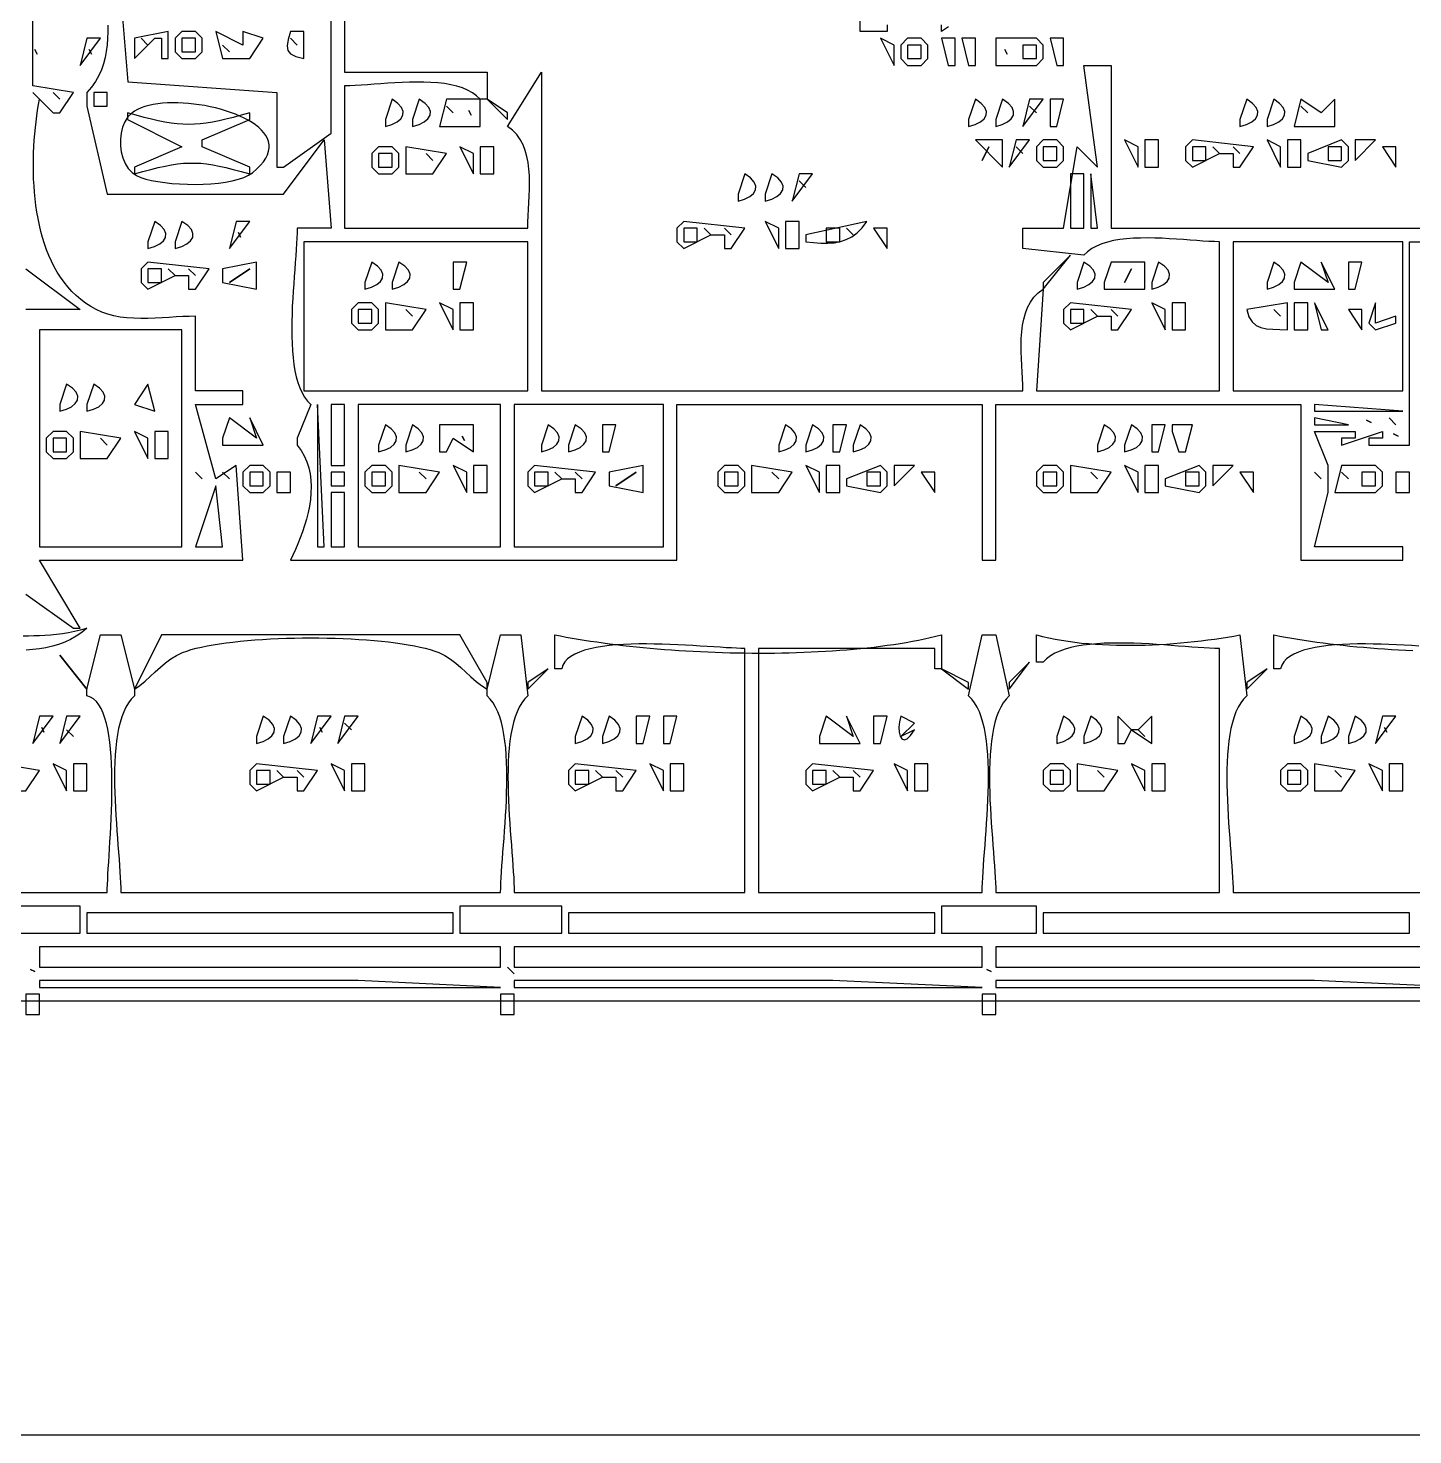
# Model space of a CAD drawing. Extents: x 0 to 1224, y 0 to 792.
# Drawn here: x 649.3 to 853.5, y 0 to 207.5 of the extents above; entities that cross this region are included whole.
import ezdxf

# ---------------------------------------------------------------- set-up
doc = ezdxf.new("R2010")
doc.units = 0
for name, color, linetype in [('C142', 142, 'CONTINUOUS'), ('C172', 172, 'CONTINUOUS'), ('C251', 251, 'CONTINUOUS'), ('C7', 7, 'CONTINUOUS')]:
    doc.layers.add(name, color=color, linetype=linetype)

msp = doc.modelspace()

# ---------------------------------------------------------------- linework, layer by layer
at = {"layer": 'C142'}
for points in [[(651, 106), (650, 102), (653, 106), (651, 106)], [(655, 106), (654, 102), (657, 106), (655, 106)], [(684, 106), (683, 103), (683, 102), (683.9711, 102.2821), (684.7403, 102.6607), (685.2878, 103.1186), (685.5936, 103.6387), (685.6376, 104.204), (685.4, 104.7973), (684.8608, 105.4017), (684, 106)], [(688, 106), (687, 103), (687, 102), (687.9711, 102.2821), (688.7403, 102.6607), (689.2878, 103.1186), (689.5936, 103.6387), (689.6376, 104.204), (689.4, 104.7973), (688.8608, 105.4017), (688, 106)], [(692, 106), (691, 102), (694, 106), (692, 106)], [(696, 106), (695, 102), (698, 106), (696, 106)], [(731, 106), (730, 103), (730, 102), (730.9711, 102.2821), (731.7403, 102.6607), (732.2878, 103.1186), (732.5935, 103.6387), (732.6376, 104.204), (732.4, 104.7973), (731.8607, 105.4017), (731, 106)], [(735, 106), (734, 103), (734, 102), (734.9711, 102.2821), (735.7403, 102.6607), (736.2878, 103.1186), (736.5935, 103.6387), (736.6376, 104.204), (736.4, 104.7973), (735.8607, 105.4017), (735, 106)], [(739, 106), (739, 102), (740, 102), (741, 106), (739, 106)], [(743, 106), (743, 102), (744, 102), (745, 106), (743, 106)], [(767, 106), (766, 103), (766, 102), (772, 102), (770, 106), (771, 103), (767, 106)], [(774, 106), (774, 102), (775, 102), (776, 106), (774, 106)], [(778, 106), (777.8004, 105.1668), (777.7247, 104.3683), (777.765, 103.6552), (777.9133, 103.0779), (778.1617, 102.6871), (778.5025, 102.5333), (778.9278, 102.6671), (779.4295, 103.1392), (780, 104), (778, 103), (780, 105), (778, 106)], [(802, 106), (801, 103), (801, 102), (801.9711, 102.2821), (802.7403, 102.6607), (803.2878, 103.1186), (803.5935, 103.6387), (803.6376, 104.204), (803.4, 104.7973), (802.8607, 105.4017), (802, 106)], [(806, 106), (805, 103), (805, 102), (805.9711, 102.2821), (806.7404, 102.6607), (807.2878, 103.1186), (807.5936, 103.6387), (807.6376, 104.204), (807.4, 104.7973), (806.8607, 105.4017), (806, 106)], [(810, 106), (810, 102), (811, 102), (812, 104), (815, 102), (815, 106), (813, 104), (812, 104), (810, 106)], [(837, 106), (836, 103), (836, 102), (836.9711, 102.2821), (837.7403, 102.6607), (838.2878, 103.1186), (838.5936, 103.6387), (838.6376, 104.204), (838.4, 104.7973), (837.8608, 105.4017), (837, 106)], [(841, 106), (840, 103), (840, 102), (840.9711, 102.2821), (841.7403, 102.6607), (842.2878, 103.1186), (842.5936, 103.6387), (842.6376, 104.204), (842.4, 104.7973), (841.8608, 105.4017), (841, 106)], [(845, 106), (844, 103), (844, 102), (844.9711, 102.2821), (845.7404, 102.6607), (846.2878, 103.1186), (846.5936, 103.6387), (846.6376, 104.204), (846.4, 104.7973), (845.8607, 105.4017), (845, 106)], [(849, 106), (848, 102), (851, 106), (849, 106)]]:
    msp.add_lwpolyline(points, dxfattribs=at)
at = {"layer": 'C172'}
for points in [[(668, 179), (667, 176), (667, 175), (667.971, 175.2821), (668.7403, 175.6607), (669.2878, 176.1186), (669.5935, 176.6387), (669.6376, 177.204), (669.4, 177.7973), (668.8608, 178.4017), (668, 179)], [(672, 179), (671, 176), (671, 175), (671.971, 175.2821), (672.7403, 175.6607), (673.2878, 176.1186), (673.5935, 176.6387), (673.6376, 177.204), (673.4, 177.7973), (672.8608, 178.4017), (672, 179)], [(680, 179), (679, 175), (682, 179), (680, 179)], [(746, 179), (745, 178), (745, 176), (746, 175), (750, 177), (752, 177), (752, 175), (753, 175), (755, 178), (746, 179)], [(758, 179), (760, 175), (760, 176), (760, 178), (758, 179)], [(761, 179), (761, 175), (762, 175), (763, 175), (763, 179), (761, 179)], [(764, 177), (764, 176), (765.1406, 175.8638), (766.2178, 175.7804), (767.2355, 175.7663), (768.1972, 175.838), (769.1067, 176.0122), (769.9676, 176.3054), (770.7837, 176.7342), (771.5587, 177.3152), (772.2962, 178.0649), (773, 179), (764, 177)]]:
    msp.add_lwpolyline(points, dxfattribs=at)
at = {"layer": 'C251'}
for points in [[(669, 118), (665, 110), (665.8086, 110.5562), (666.5842, 111.1802), (667.339, 111.8476), (668.0849, 112.5341), (668.834, 113.2154), (669.5985, 113.8669), (670.3903, 114.4645), (671.2215, 114.9838), (672.1042, 115.4004)], [(672.1041, 115.4004), (672.7105, 115.6191), (673.38, 115.8262), (674.109, 116.0217), (674.894, 116.2055), (675.7314, 116.3776), (676.6179, 116.538), (677.5499, 116.6867), (678.5238, 116.8236), (679.5362, 116.9488), (680.5836, 117.0622), (681.6625, 117.1638), (682.7694, 117.2536), (683.9007, 117.3317), (685.0531, 117.3978), (686.2229, 117.4522), (687.4066, 117.4947), (688.6009, 117.5253), (689.8021, 117.544), (691.0067, 117.5508), (692.2114, 117.5457), (693.4124, 117.5286), (694.6065, 117.4996), (695.79, 117.4586), (696.9594, 117.4056), (698.1113, 117.3407), (699.2422, 117.2637), (700.3485, 117.1747), (701.4268, 117.0737), (702.4734, 116.9605), (703.4851, 116.8354), (704.4582, 116.6981), (705.3892, 116.5487), (706.2746, 116.3872), (707.111, 116.2135), (707.8948, 116.0277), (708.6225, 115.8298), (709.2907, 115.6196), (709.8958, 115.3973), (710.7847, 114.9681), (711.6117, 114.4365), (712.3925, 113.828), (713.1431, 113.1684), (713.8794, 112.4831), (714.6173, 111.798), (715.3728, 111.1387), (716.1617, 110.5308), (717, 110), (717, 111), (713, 118), (669, 118)], [(649.666687, 68.666664), (650.333313, 68.333336), (649.666687, 68.666664)], [(720, 69), (721, 68), (720, 69)], [(790.666687, 68.666664), (791.333313, 68.333336), (790.666687, 68.666664)], [(649, 65), (649, 62), (651, 62), (651, 65), (649, 65)], [(719, 65), (719, 62), (721, 62), (721, 65), (719, 65)], [(790, 65), (790, 62), (792, 62), (792, 65), (790, 65)]]:
    msp.add_lwpolyline(points, dxfattribs=at)
at = {"layer": 'C7'}
for points in [[(0, 792), (0, 0), (1224, 0), (1224, 792), (0, 792)], [(696, 216), (696, 201), (717, 201), (717, 197), (716, 197), (715.4619, 197.5257), (714.8381, 197.9784), (714.1361, 198.363), (713.3636, 198.684), (712.5279, 198.9462), (711.6368, 199.1544), (710.6978, 199.3132), (709.7184, 199.4276), (708.7062, 199.502), (707.6687, 199.5414), (706.6135, 199.5504), (705.5482, 199.5338), (704.4803, 199.4963), (703.4174, 199.4426), (702.367, 199.3776), (701.3367, 199.3058), (700.334, 199.2321), (699.3666, 199.1611), (698.4419, 199.0977), (697.5675, 199.0466), (696.751, 199.0124), (696, 199), (696, 178), (723, 178), (723.0146, 178.8886), (723.0524, 179.8154), (723.1038, 180.7726), (723.1595, 181.7525), (723.2101, 182.7471), (723.2462, 183.7488), (723.2584, 184.7497), (723.2374, 185.742), (723.1736, 186.718), (723.0578, 187.6697), (722.8805, 188.5895), (722.6324, 189.4695), (722.304, 190.302), (721.8859, 191.079), (721.3688, 191.7929), (720.7433, 192.4358), (720, 193), (725, 201), (725, 154), (796, 154), (795.9853, 154.8886), (795.9475, 155.8154), (795.8961, 156.7726), (795.8404, 157.7525), (795.7898, 158.7471), (795.7537, 159.7488), (795.7414, 160.7497), (795.7625, 161.742), (795.8262, 162.718), (795.9421, 163.6697), (796.1193, 164.5895), (796.3675, 165.4695), (796.6959, 166.302), (797.114, 167.079), (797.6311, 167.7929), (798.2566, 168.4358), (799, 169), (798, 154), (825, 154), (825, 176), (824.2489, 176.0124), (823.4324, 176.0466), (822.558, 176.0977), (821.6333, 176.1611), (820.6658, 176.2321), (819.6632, 176.3058), (818.6329, 176.3776), (817.5825, 176.4426), (816.5195, 176.4963), (815.4516, 176.5338), (814.3863, 176.5504), (813.3311, 176.5414), (812.2936, 176.502), (811.2814, 176.4276), (810.302, 176.3132), (809.363, 176.1544), (808.4719, 175.9462), (807.6363, 175.684), (806.8637, 175.363), (806.1618, 174.9784), (805.538, 174.5257), (805, 174), (796, 175), (796, 178), (802, 178), (804, 190), (807, 187), (805, 202), (809, 202), (809, 178), (862, 178)], [(675, 209), (675, 210), (677, 212), (671, 209), (671, 210), (673, 212), (663, 212), (664.05249, 199.564041), (686, 198), (686, 187), (687, 187), (694, 192), (694, 214), (675, 209)], [(776, 208), (776, 207), (772, 207), (772, 214)], [(649, 124), (656, 119), (657, 119), (651, 129), (681, 129), (680, 143), (677, 141), (674, 152), (681, 152), (681, 154), (674, 154), (674, 165), (673.0908, 164.9854), (672.1382, 164.9471), (671.1502, 164.8933), (670.1345, 164.832), (669.0993, 164.7715), (668.0524, 164.7199), (667.0018, 164.6852), (665.9553, 164.6758), (664.921, 164.6996), (663.9068, 164.7649), (662.9205, 164.8797), (661.9702, 165.0523), (661.0637, 165.2908), (660.2091, 165.6033), (659.3619, 165.9992), (658.5595, 166.4439), (657.8009, 166.9352), (657.0851, 167.471), (656.411, 168.0492), (655.7776, 168.6676), (655.184, 169.3242), (654.6291, 170.0168), (654.1119, 170.7432), (653.6315, 171.5014), (653.1867, 172.2892), (652.7767, 173.1046), (652.4004, 173.9453), (652.0567, 174.8093), (651.7448, 175.6944), (651.4635, 176.5985), (651.2119, 177.5196), (650.9889, 178.4553), (650.7937, 179.4038), (650.625, 180.3627), (650.4821, 181.33), (650.3637, 182.3036), (650.269, 183.2813), (650.1969, 184.2611), (650.1465, 185.2407), (650.1166, 186.2181), (650.1064, 187.1912), (650.1147, 188.1578), (650.1407, 189.1158), (650.1832, 190.063), (650.2414, 190.9974), (650.3141, 191.9168), (650.4003, 192.8192), (650.4992, 193.7023), (650.6095, 194.564), (650.7305, 195.4023), (650.8609, 196.215), (651, 197), (653, 195), (654, 195), (656, 198), (650, 199), (650, 212)], [(661.0644, 207.9243), (661.0611, 206.9392), (661.0312, 205.9688), (660.9652, 205.0138), (660.8536, 204.0747), (660.6869, 203.1523), (660.4556, 202.247), (660.1504, 201.3595), (659.7617, 200.4905), (659.28, 199.6404), (658.6959, 198.8101), (658, 198), (658, 196), (661, 183), (687, 183), (693, 191), (694, 178), (689, 178), (688.9898, 177.3035), (688.9613, 176.5401), (688.9172, 175.7156), (688.8603, 174.8357), (688.7935, 173.9061), (688.7196, 172.9325), (688.6414, 171.9207), (688.5617, 170.8765), (688.4834, 169.8054), (688.4092, 168.7134), (688.342, 167.6061), (688.2846, 166.4892), (688.2398, 165.3685), (688.2105, 164.2498), (688.1994, 163.1387), (688.2094, 162.0409), (688.2433, 160.9623), (688.3039, 159.9086), (688.3941, 158.8855), (688.5166, 157.8986), (688.6743, 156.9539), (688.87, 156.0569), (689.1065, 155.2135), (689.3866, 154.4293), (689.7132, 153.7101), (690.0891, 153.0617), (690.5171, 152.4897), (691, 152), (689, 147), (689, 146), (689.5794, 145.219), (690.0536, 144.3993), (690.4287, 143.5455), (690.7109, 142.6621), (690.9063, 141.7538), (691.0212, 140.8252), (691.0618, 139.8809), (691.0341, 138.9255), (690.9445, 137.9636), (690.799, 136.9998), (690.604, 136.0387), (690.3655, 135.0849), (690.0898, 134.143), (689.783, 133.2177), (689.4514, 132.3135), (689.1011, 131.435), (688.7383, 130.5868), (688.3692, 129.7736), (688, 129), (745, 129), (745, 152), (790, 152), (790, 129), (792, 129), (792, 152), (837, 152), (837, 129), (852, 129), (852, 131), (839, 131), (841, 139), (841, 143), (839, 148), (845, 148), (845, 147), (843, 147), (843, 146), (849, 148), (849, 147), (847, 147), (847, 146), (853, 146), (853, 176), (883, 176)], [(785.0378, 207.6811), (784, 207), (784, 208)], [(658, 206), (657, 202), (660, 206), (658, 206)], [(665, 206), (665, 203), (668, 206), (669, 206), (669, 203), (670, 203), (670, 207), (665, 206)], [(666, 206), (667, 205), (666, 206)], [(672, 207), (671, 206), (671, 204), (672, 203), (674, 203), (675, 204), (675, 206), (674, 207), (672, 207)], [(672, 206), (672, 204), (674, 204), (674, 206), (672, 206)], [(677, 207), (678, 203), (682, 203), (684, 206), (681, 207), (681, 205), (677, 207)], [(688, 207), (687.6535, 205.8097), (687.5053, 204.9006), (687.6106, 204.2187), (688.0246, 203.7105), (688.8026, 203.3221), (690, 203), (690, 207), (688, 207)], [(688, 206), (689, 205), (688, 206)], [(775, 206), (777, 202), (777, 203), (777, 205), (775, 206)], [(779, 206), (778, 205), (778, 203), (779, 202), (781, 202), (782, 203), (782, 205), (781, 206), (779, 206)], [(784, 206), (785, 202), (786, 202), (786, 206), (784, 206)], [(787, 206), (788, 202), (789, 202), (789, 206), (787, 206)], [(792, 206), (792, 202), (798, 202), (799, 203), (799, 205), (798, 206), (792, 206)], [(800, 206), (801, 202), (802, 202), (802, 206), (800, 206)], [(650.333313, 204.333328), (650.666687, 203.666672), (650.333313, 204.333328)], [(658.333313, 204.333328), (658.666687, 203.666672), (658.333313, 204.333328)], [(678, 205), (679, 204), (678, 205)], [(779, 205), (779, 203), (781, 203), (781, 205), (779, 205)], [(793.333313, 204.333328), (793.666687, 203.666672), (793.333313, 204.333328)], [(796, 205), (796, 203), (798, 203), (798, 205), (796, 205)], [(650, 198), (651, 197), (650, 198)], [(653, 198), (654, 197), (653, 198)], [(659, 198), (659, 196), (661, 196), (661, 198), (659, 198)], [(664.603394, 194.972214), (664.0373, 194.4025), (663.5888, 193.7025), (663.2566, 192.9003), (663.0396, 192.0243), (662.9367, 191.1025), (662.9468, 190.1633), (663.0687, 189.2348), (663.3015, 188.3454), (663.6438, 187.5232), (664.0947, 186.7964), (664.6531, 186.1933), (665.3178, 185.7422), (665.9297, 185.478), (666.6663, 185.2415), (667.5115, 185.0337), (668.4495, 184.8558), (669.4643, 184.7091), (670.5399, 184.5948), (671.6605, 184.5139), (672.8101, 184.4678), (673.9728, 184.4577), (675.1326, 184.4846), (676.2736, 184.5498), (677.38, 184.6545), (678.4356, 184.7999), (679.4247, 184.9872), (680.3313, 185.2176), (681.1394, 185.4922), (681.8331, 185.8122), (682.3966, 186.179), (683.0426, 186.7289), (683.5837, 187.2699), (684.0237, 187.8013), (684.3667, 188.3225), (684.6166, 188.833), (684.7773, 189.3322), (684.8528, 189.8195), (684.8471, 190.2944), (684.7641, 190.7562), (684.6078, 191.2045), (684.3822, 191.6387), (684.0911, 192.0581), (683.7387, 192.4622), (683.3288, 192.8505), (682.8654, 193.2224), (682.3524, 193.5772), (681.7939, 193.9145), (681.1938, 194.2337), (680.556, 194.5342), (679.8845, 194.8153), (679.1832, 195.0767), (678.4562, 195.3176), (677.7074, 195.5375), (676.9407, 195.7359), (676.1602, 195.9122), (675.3697, 196.0658), (674.5732, 196.1961), (673.7747, 196.3026), (672.9782, 196.3847), (672.1876, 196.4418), (671.4068, 196.4734), (670.6399, 196.4788), (669.8908, 196.4576), (669.1635, 196.4092), (668.4619, 196.3329), (667.7899, 196.2282), (667.1516, 196.0946), (666.5509, 195.9314), (665.9918, 195.7382), (665.4782, 195.5143), (665.014, 195.2591), (664.6034, 194.9722)], [(703, 197), (702, 194), (702, 193), (702.971, 193.2821), (703.7403, 193.6607), (704.2878, 194.1186), (704.5935, 194.6387), (704.6376, 195.204), (704.4, 195.7973), (703.8608, 196.4017), (703, 197)], [(707, 197), (706, 194), (706, 193), (706.971, 193.2821), (707.7403, 193.6607), (708.2878, 194.1186), (708.5935, 194.6387), (708.6376, 195.204), (708.4, 195.7973), (707.8608, 196.4017), (707, 197)], [(711, 197), (710, 193), (716, 193), (716, 197), (711, 197)], [(711, 196), (712, 195), (711, 196)], [(714.333313, 195.333328), (714.666687, 194.666672), (714.333313, 195.333328)], [(717, 197), (720, 194), (720, 195), (717, 197)], [(789, 197), (788, 194), (788, 193), (788.971, 193.2821), (789.7403, 193.6607), (790.2878, 194.1186), (790.5935, 194.6387), (790.6376, 195.204), (790.4, 195.7973), (789.8608, 196.4017), (789, 197)], [(793, 197), (792, 194), (792, 193), (792.971, 193.2821), (793.7403, 193.6607), (794.2878, 194.1186), (794.5935, 194.6387), (794.6376, 195.204), (794.4, 195.7973), (793.8608, 196.4017), (793, 197)], [(797, 197), (796, 193), (799, 197), (797, 197)], [(797, 196), (798, 195), (797, 196)], [(800, 197), (800, 193), (801, 193), (802, 197), (800, 197)], [(829, 197), (828, 194), (828, 193), (828.971, 193.2821), (829.7403, 193.6607), (830.2878, 194.1186), (830.5935, 194.6387), (830.6376, 195.204), (830.4, 195.7973), (829.8608, 196.4017), (829, 197)], [(833, 197), (832, 194), (832, 193), (832.971, 193.2821), (833.7403, 193.6607), (834.2878, 194.1186), (834.5935, 194.6387), (834.6376, 195.204), (834.4, 195.7973), (833.8608, 196.4017), (833, 197)], [(837, 197), (836, 193), (842, 193), (842, 197), (840, 195), (837, 197)], [(837, 196), (838, 195), (837, 196)], [(664, 195), (664, 194), (672, 190), (665, 187), (665, 186), (666.2659, 186.3571), (667.4326, 186.6696), (668.5132, 186.9374), (669.5209, 187.1605), (670.469, 187.339), (671.3706, 187.4729), (672.239, 187.5621), (673.0873, 187.6066), (673.9288, 187.6065), (674.7767, 187.5618), (675.6442, 187.4725), (676.5444, 187.3386), (677.4907, 187.16), (678.4962, 186.9369), (679.5741, 186.6692), (680.7376, 186.3568), (682, 186), (682, 187), (675, 190), (675, 191), (682, 194), (682, 195), (680.7469, 194.6403), (679.5835, 194.3235), (678.4984, 194.0495), (677.4805, 193.8182), (676.5185, 193.6294), (675.6012, 193.483), (674.7175, 193.3791), (673.856, 193.3173), (673.0057, 193.2977), (672.1551, 193.3201), (671.2932, 193.3845), (670.4088, 193.4907), (669.4906, 193.6385), (668.5273, 193.828), (667.5078, 194.059), (666.4209, 194.3314), (665.2554, 194.6451), (664, 195)], [(789, 191), (793, 187), (793, 191), (789, 191)], [(795, 191), (794, 187), (797, 191), (795, 191)], [(799, 191), (798, 190), (798, 188), (799, 187), (801, 187), (802, 188), (802, 190), (801, 191), (799, 191)], [(811, 191), (813, 187), (813, 188), (813, 190), (811, 191)], [(814, 191), (814, 187), (815, 187), (816, 187), (816, 191), (814, 191)], [(821, 191), (820, 190), (820, 188), (821, 187), (825, 189), (827, 189), (827, 187), (828, 187), (830, 190), (821, 191)], [(832, 191), (834, 187), (834, 188), (834, 190), (832, 191)], [(835, 191), (835, 187), (836, 187), (837, 187), (837, 191), (835, 191)], [(838, 189), (838, 188), (843, 187), (844, 188), (844, 190), (843, 191), (838, 189)], [(845, 191), (845, 188), (848, 191), (845, 191)], [(701, 190), (700, 189), (700, 187), (701, 186), (703, 186), (704, 187), (704, 189), (703, 190), (701, 190)], [(701, 189), (701, 187), (703, 187), (703, 189), (701, 189)], [(705, 190), (705, 186), (706, 186), (708, 186), (709, 186), (711, 189), (705, 190)], [(708, 189), (709, 188), (708, 189)], [(713, 190), (715, 186), (715, 187), (715, 189), (713, 190)], [(716, 190), (716, 186), (717, 186), (718, 186), (718, 190), (716, 190)], [(791, 190), (790, 188), (791, 190)], [(795, 190), (796, 189), (795, 190)], [(799, 190), (799, 188), (801, 188), (801, 190), (799, 190)], [(821, 190), (821, 188), (823, 188), (823, 190), (821, 190)], [(824, 190), (825, 189), (824, 190)], [(827, 190), (828, 189), (827, 190)], [(841, 190), (841, 188), (843, 188), (843, 190), (841, 190)], [(849, 190), (851, 187), (851, 190), (849, 190)], [(755, 186), (754, 183), (754, 182), (754.971, 182.2821), (755.7403, 182.6607), (756.2878, 183.1186), (756.5935, 183.6387), (756.6376, 184.204), (756.4, 184.7973), (755.8608, 185.4017), (755, 186)], [(759, 186), (758, 183), (758, 182), (758.971, 182.2821), (759.7403, 182.6607), (760.2878, 183.1186), (760.5935, 183.6387), (760.6376, 184.204), (760.4, 184.7973), (759.8608, 185.4017), (759, 186)], [(763, 186), (762, 182), (765, 186), (763, 186)], [(763, 185), (764, 184), (763, 185)], [(803, 186), (803, 178), (805, 178), (805, 186), (803, 186)], [(806, 186), (806, 178), (807, 178), (806, 186)], [(680.333313, 177.333328), (680.666687, 176.666672), (680.333313, 177.333328)], [(746, 178), (746, 176), (748, 176), (748, 178), (746, 178)], [(749, 178), (750, 177), (749, 178)], [(752, 178), (753, 177), (752, 178)], [(767, 178), (767, 176), (769, 176), (769, 178), (767, 178)], [(770, 178), (771, 177), (770, 178)], [(774, 178), (776, 175), (776, 178), (774, 178)], [(690, 176), (690, 154), (723, 154), (723, 176), (690, 176)], [(827, 176), (827, 154), (852, 154), (852, 176), (827, 176)], [(667, 173), (666, 172), (666, 170), (667, 169), (671, 171), (673, 171), (673, 169), (674, 169), (676, 172), (667, 173)], [(678, 172), (678, 170), (683, 169), (683, 173), (678, 172)], [(700, 173), (699, 170), (699, 169), (699.971, 169.2821), (700.7403, 169.6607), (701.2878, 170.1186), (701.5935, 170.6387), (701.6376, 171.204), (701.4, 171.7973), (700.8608, 172.4017), (700, 173)], [(704, 173), (703, 170), (703, 169), (703.971, 169.2821), (704.7403, 169.6607), (705.2878, 170.1186), (705.5935, 170.6387), (705.6376, 171.204), (705.4, 171.7973), (704.8608, 172.4017), (704, 173)], [(712, 173), (712, 169), (713, 169), (714, 173), (712, 173)], [(803, 174), (799, 170), (799, 169), (803, 174)], [(805, 173), (804, 170), (804, 169), (804.971, 169.2821), (805.7403, 169.6607), (806.2878, 170.1186), (806.5935, 170.6387), (806.6375, 171.204), (806.3999, 171.7973), (805.8607, 172.4017), (805, 173)], [(809, 173), (808, 170), (808, 169), (814, 169), (814, 173), (809, 173)], [(816, 173), (815, 170), (815, 169), (815.971, 169.2821), (816.7403, 169.6607), (817.2878, 170.1186), (817.5935, 170.6387), (817.6376, 171.204), (817.4, 171.7973), (816.8608, 172.4017), (816, 173)], [(833, 173), (832, 170), (832, 169), (832.971, 169.2821), (833.7403, 169.6607), (834.2878, 170.1185), (834.5935, 170.6386), (834.6376, 171.2039), (834.4, 171.7973), (833.8608, 172.4016), (833, 173)], [(837, 173), (836, 170), (836, 169), (842, 169), (840, 173), (841, 170), (837, 173)], [(844, 173), (844, 169), (845, 169), (846, 173), (844, 173)], [(649, 172), (657, 166), (649, 166)], [(667, 172), (667, 170), (669, 170), (669, 172), (667, 172)], [(670, 172), (671, 171), (670, 172)], [(673, 172), (674, 171), (673, 172)], [(679, 170), (682, 172), (679, 170)], [(812, 172), (811, 170), (812, 172)], [(698, 167), (697, 166), (697, 164), (698, 163), (700, 163), (701, 164), (701, 166), (700, 167), (698, 167)], [(698, 166), (698, 164), (700, 164), (700, 166), (698, 166)], [(702, 167), (702, 163), (703, 163), (705, 163), (706, 163), (708, 166), (702, 167)], [(705, 166), (706, 165), (705, 166)], [(710, 167), (712, 163), (712, 164), (712, 166), (710, 167)], [(713, 167), (713, 163), (714, 163), (715, 163), (715, 167), (713, 167)], [(803, 167), (802, 166), (802, 164), (803, 163), (807, 165), (809, 165), (809, 163), (810, 163), (812, 166), (803, 167)], [(803, 166), (803, 164), (805, 164), (805, 166), (803, 166)], [(806, 166), (807, 165), (806, 166)], [(809, 166), (810, 165), (809, 166)], [(815, 167), (817, 163), (817, 164), (817, 166), (815, 167)], [(818, 167), (818, 163), (819, 163), (820, 163), (820, 167), (818, 167)], [(829, 166), (829.3339, 164.9248), (829.8014, 164.1559), (830.3952, 163.6401), (831.1078, 163.3245), (831.9319, 163.1557), (832.8603, 163.0808), (833.8854, 163.0466), (835, 163), (835, 167), (829, 166)], [(833, 166), (834, 165), (833, 166)], [(836, 167), (836, 163), (837, 163), (838, 163), (838, 167), (836, 167)], [(839, 167), (840, 163), (841, 163), (839, 167)], [(844, 166), (846, 163), (846, 166), (844, 166)], [(848, 167), (847, 164), (848, 163), (851, 164), (851, 165), (848, 164), (848, 167)], [(651, 163), (651, 131), (672, 131), (672, 163), (651, 163)], [(655, 155), (654, 152), (654, 151), (654.971, 151.2821), (655.7403, 151.6607), (656.2878, 152.1186), (656.5935, 152.6387), (656.6376, 153.204), (656.4, 153.7973), (655.8608, 154.4017), (655, 155)], [(659, 155), (658, 152), (658, 151), (658.971, 151.2821), (659.7403, 151.6607), (660.2878, 152.1186), (660.5935, 152.6387), (660.6376, 153.204), (660.4, 153.7973), (659.8608, 154.4017), (659, 155)], [(667, 155), (665, 152), (668, 151), (667, 155)], [(692, 152), (692, 131), (693, 131), (692, 152)], [(694, 152), (694, 143), (696, 143), (696, 152), (694, 152)], [(698, 152), (698, 131), (719, 131), (719, 152), (698, 152)], [(721, 152), (721, 131), (743, 131), (743, 152), (721, 152)], [(839, 152), (839, 151), (852, 151), (839, 152)], [(679, 150), (678, 147), (678, 146), (684, 146), (682, 150), (683, 147), (679, 150)], [(839, 150), (839, 149), (844, 149), (839, 150)], [(846.666687, 149.666672), (847.333313, 149.333328), (846.666687, 149.666672)], [(850, 150), (851, 149), (850, 150)], [(653, 148), (652, 147), (652, 145), (653, 144), (655, 144), (656, 145), (656, 147), (655, 148), (653, 148)], [(657, 148), (657, 144), (658, 144), (660, 144), (661, 144), (663, 147), (657, 148)], [(665, 148), (667, 144), (667, 145), (667, 147), (665, 148)], [(668, 148), (668, 144), (669, 144), (670, 144), (670, 148), (668, 148)], [(702, 149), (701, 146), (701, 145), (701.971, 145.2821), (702.7403, 145.6607), (703.2878, 146.1185), (703.5935, 146.6386), (703.6376, 147.2039), (703.4, 147.7973), (702.8608, 148.4016), (702, 149)], [(706, 149), (705, 146), (705, 145), (705.971, 145.2821), (706.7403, 145.6607), (707.2878, 146.1186), (707.5935, 146.6387), (707.6376, 147.204), (707.4, 147.7973), (706.8608, 148.4017), (706, 149)], [(710, 149), (710, 145), (711, 145), (712, 147), (715, 145), (715, 149), (710, 149)], [(713.333313, 147.333328), (713.666687, 146.666672), (713.333313, 147.333328)], [(726, 149), (725, 146), (725, 145), (725.971, 145.2821), (726.7403, 145.6607), (727.2878, 146.1186), (727.5935, 146.6387), (727.6375, 147.204), (727.3999, 147.7973), (726.8607, 148.4017), (726, 149)], [(730, 149), (729, 146), (729, 145), (729.971, 145.2821), (730.7403, 145.6607), (731.2878, 146.1186), (731.5935, 146.6387), (731.6376, 147.204), (731.4, 147.7973), (730.8608, 148.4017), (730, 149)], [(734, 149), (734, 145), (735, 145), (736, 149), (734, 149)], [(761, 149), (760, 146), (760, 145), (760.971, 145.2821), (761.7403, 145.6607), (762.2878, 146.1186), (762.5935, 146.6387), (762.6376, 147.2039), (762.4, 147.7973), (761.8608, 148.4017), (761, 149)], [(765, 149), (764, 146), (764, 145), (764.971, 145.2821), (765.7403, 145.6607), (766.2878, 146.1186), (766.5935, 146.6387), (766.6376, 147.204), (766.4, 147.7973), (765.8608, 148.4017), (765, 149)], [(768, 149), (768, 145), (769, 145), (770, 149), (768, 149)], [(772, 149), (771, 146), (771, 145), (771.971, 145.2821), (772.7403, 145.6607), (773.2878, 146.1186), (773.5935, 146.6387), (773.6376, 147.204), (773.4, 147.7973), (772.8608, 148.4017), (772, 149)], [(808, 149), (807, 146), (807, 145), (807.971, 145.2821), (808.7403, 145.6607), (809.2878, 146.1186), (809.5935, 146.6387), (809.6376, 147.204), (809.4, 147.7973), (808.8608, 148.4017), (808, 149)], [(812, 149), (811, 146), (811, 145), (811.971, 145.2821), (812.7403, 145.6607), (813.2878, 146.1186), (813.5935, 146.6387), (813.6376, 147.204), (813.4, 147.7973), (812.8608, 148.4017), (812, 149)], [(815, 149), (815, 145), (816, 145), (817, 149), (815, 149)], [(818, 149), (818, 148), (819, 145), (820, 145), (821, 149), (818, 149)], [(850.666687, 147.666672), (851.333313, 147.333328), (850.666687, 147.666672)], [(653, 147), (653, 145), (655, 145), (655, 147), (653, 147)], [(660, 147), (661, 146), (660, 147)], [(674, 142), (675, 141), (674, 142)], [(678, 142), (679, 141), (678, 142)], [(682, 143), (681, 142), (681, 140), (682, 139), (684, 139), (685, 140), (685, 142), (684, 143), (682, 143)], [(682, 142), (682, 140), (684, 140), (684, 142), (682, 142)], [(686, 142), (686, 139), (688, 139), (688, 142), (686, 142)], [(694, 142), (694, 140), (696, 140), (696, 142), (694, 142)], [(700, 143), (699, 142), (699, 140), (700, 139), (702, 139), (703, 140), (703, 142), (702, 143), (700, 143)], [(700, 142), (700, 140), (702, 140), (702, 142), (700, 142)], [(704, 143), (704, 139), (705, 139), (707, 139), (708, 139), (710, 142), (704, 143)], [(707, 142), (708, 141), (707, 142)], [(712, 143), (714, 139), (714, 140), (714, 142), (712, 143)], [(715, 143), (715, 139), (716, 139), (717, 139), (717, 143), (715, 143)], [(724, 143), (723, 142), (723, 140), (724, 139), (728, 141), (730, 141), (730, 139), (731, 139), (733, 142), (724, 143)], [(724, 142), (724, 140), (726, 140), (726, 142), (724, 142)], [(727, 142), (728, 141), (727, 142)], [(730, 142), (731, 141), (730, 142)], [(735, 142), (735, 140), (740, 139), (740, 143), (735, 142)], [(736, 140), (739, 142), (736, 140)], [(752, 143), (751, 142), (751, 140), (752, 139), (754, 139), (755, 140), (755, 142), (754, 143), (752, 143)], [(752, 142), (752, 140), (754, 140), (754, 142), (752, 142)], [(756, 143), (756, 139), (757, 139), (759, 139), (760, 139), (762, 142), (756, 143)], [(759, 142), (760, 141), (759, 142)], [(764, 143), (766, 139), (766, 140), (766, 142), (764, 143)], [(767, 143), (767, 139), (768, 139), (769, 139), (769, 143), (767, 143)], [(770, 141), (770, 140), (775, 139), (776, 140), (776, 142), (775, 143), (770, 141)], [(773, 142), (773, 140), (775, 140), (775, 142), (773, 142)], [(777, 143), (777, 140), (780, 143), (777, 143)], [(781, 142), (783, 139), (783, 142), (781, 142)], [(799, 143), (798, 142), (798, 140), (799, 139), (801, 139), (802, 140), (802, 142), (801, 143), (799, 143)], [(799, 142), (799, 140), (801, 140), (801, 142), (799, 142)], [(803, 143), (803, 139), (804, 139), (806, 139), (807, 139), (809, 142), (803, 143)], [(806, 142), (807, 141), (806, 142)], [(811, 143), (813, 139), (813, 140), (813, 142), (811, 143)], [(814, 143), (814, 139), (815, 139), (816, 139), (816, 143), (814, 143)], [(817, 141), (817, 140), (822, 139), (823, 140), (823, 142), (822, 143), (817, 141)], [(820, 142), (820, 140), (822, 140), (822, 142), (820, 142)], [(824, 143), (824, 140), (827, 143), (824, 143)], [(828, 142), (830, 139), (830, 142), (828, 142)], [(839, 142), (840, 141), (839, 142)], [(843, 143), (842, 139), (848, 139), (849, 140), (849, 142), (848, 143), (843, 143)], [(843, 142), (844, 141), (843, 142)], [(846, 142), (846, 140), (848, 140), (848, 142), (846, 142)], [(851, 142), (851, 139), (853, 139), (853, 142), (851, 142)], [(674, 131), (678, 131), (677, 140), (674, 131)], [(694, 139), (694, 131), (696, 131), (696, 139), (694, 139)], [(648.5995, 117.8727), (649.3796, 117.8844), (650.1753, 117.9023), (650.9861, 117.9303), (651.8121, 117.9724), (652.6529, 118.0327), (653.5085, 118.1151), (654.3785, 118.2237), (655.2629, 118.3625), (656.1613, 118.5355), (657.0738, 118.7466), (658, 119), (657.2344, 118.3532), (656.4316, 117.7941), (655.5943, 117.3167), (654.7256, 116.9152), (653.8285, 116.5836), (652.906, 116.316), (651.9612, 116.1067), (650.9968, 115.9496), (650.0161, 115.8389), (649.0219, 115.7687)], [(639, 80), (661, 80), (661.0075, 80.554), (661.0288, 81.1929), (661.0619, 81.9104), (661.105, 82.7003), (661.156, 83.5562), (661.2131, 84.4721), (661.2743, 85.4416), (661.3378, 86.4585), (661.4015, 87.5165), (661.4635, 88.6093), (661.522, 89.7308), (661.575, 90.8747), (661.6205, 92.0347), (661.6566, 93.2046), (661.6815, 94.3782), (661.6931, 95.5491), (661.6896, 96.7111), (661.669, 97.8581), (661.6295, 98.9837), (661.5689, 100.0816), (661.4855, 101.1458), (661.3774, 102.1698), (661.2425, 103.1474), (661.0789, 104.0725), (660.8848, 104.9387), (660.6582, 105.7398), (660.3972, 106.4696), (660.0998, 107.1218), (659.7641, 107.6901), (659.3882, 108.1683), (658.9702, 108.5502), (658.5081, 108.8295), (658, 109), (658, 110), (660, 118), (663, 118), (665, 110), (665, 109), (664.5339, 108.5294), (664.1165, 107.9796), (663.7454, 107.3554), (663.4184, 106.6618), (663.1333, 105.9039), (662.8877, 105.0866), (662.6795, 104.215), (662.5063, 103.294), (662.366, 102.3288), (662.2561, 101.3241), (662.1746, 100.2852), (662.119, 99.2169), (662.0872, 98.1242), (662.0769, 97.0123), (662.0859, 95.886), (662.1118, 94.7504), (662.1524, 93.6105), (662.2055, 92.4713), (662.2688, 91.3377), (662.34, 90.2149), (662.4168, 89.1077), (662.4971, 88.0213), (662.5785, 86.9605), (662.6588, 85.9305), (662.7358, 84.9361), (662.8071, 83.9825), (662.8705, 83.0745), (662.9237, 82.2173), (662.9646, 81.4158), (662.9907, 80.675), (663, 80), (719, 80), (719.0092, 80.675), (719.0353, 81.4158), (719.0762, 82.2173), (719.1294, 83.0745), (719.1928, 83.9824), (719.2641, 84.9361), (719.341, 85.9304), (719.4213, 86.9605), (719.5028, 88.0212), (719.583, 89.1077), (719.6599, 90.2148), (719.7311, 91.3377), (719.7943, 92.4712), (719.8474, 93.6105), (719.888, 94.7504), (719.9139, 95.886), (719.9229, 97.0122), (719.9126, 98.1242), (719.8808, 99.2168), (719.8252, 100.2851), (719.7437, 101.3241), (719.6338, 102.3287), (719.4935, 103.294), (719.3203, 104.215), (719.1121, 105.0866), (718.8665, 105.9039), (718.5814, 106.6618), (718.2545, 107.3554), (717.8834, 107.9796), (717.466, 108.5294), (717, 109), (717, 110), (719, 118), (722, 118), (723, 109), (722.5339, 108.5294), (722.1165, 107.9796), (721.7454, 107.3554), (721.4184, 106.6618), (721.1333, 105.9039), (720.8877, 105.0866), (720.6795, 104.215), (720.5063, 103.294), (720.366, 102.3288), (720.2561, 101.3241), (720.1746, 100.2852), (720.119, 99.2169), (720.0872, 98.1242), (720.0769, 97.0123), (720.0859, 95.886), (720.1118, 94.7504), (720.1524, 93.6105), (720.2055, 92.4713), (720.2688, 91.3377), (720.34, 90.2149), (720.4168, 89.1077), (720.4971, 88.0213), (720.5785, 86.9605), (720.6588, 85.9305), (720.7358, 84.9361), (720.8071, 83.9825), (720.8705, 83.0745), (720.9237, 82.2173), (720.9646, 81.4158), (720.9907, 80.675), (721, 80), (755, 80), (755, 116), (754.4295, 116.0082), (753.7728, 116.0315), (753.0367, 116.0675), (752.228, 116.114), (751.3536, 116.1686), (750.4204, 116.2291), (749.4351, 116.2933), (748.4047, 116.3588), (747.336, 116.4234), (746.2359, 116.4848), (745.1111, 116.5407), (743.9686, 116.5888), (742.8152, 116.6269), (741.6578, 116.6527), (740.5031, 116.6638), (739.3581, 116.6582), (738.2296, 116.6333), (737.1245, 116.5871), (736.0496, 116.5171), (735.0117, 116.4212), (734.0177, 116.297), (733.0745, 116.1422), (732.1889, 115.9547), (731.3677, 115.7321), (730.6179, 115.4721), (729.9462, 115.1724), (729.3595, 114.8309), (728.8647, 114.4451), (728.4686, 114.0129), (728.1781, 113.5319), (728, 113), (727, 113), (727, 118), (727.8267, 117.8369), (728.6722, 117.6782), (729.536, 117.5239), (730.4171, 117.374), (731.3151, 117.2287), (732.2291, 117.088), (733.1585, 116.9521), (734.1026, 116.8209), (735.0606, 116.6946), (736.0321, 116.5733), (737.0161, 116.457), (738.0121, 116.3458), (739.0193, 116.2399), (740.0371, 116.1392), (741.0647, 116.044), (742.1016, 115.9541), (743.1469, 115.8699), (744.2, 115.7913), (745.2602, 115.7183), (746.3268, 115.6512), (747.3992, 115.5899), (748.4766, 115.5347), (749.5583, 115.4854), (750.6438, 115.4423), (751.7321, 115.4054), (752.8228, 115.3748), (753.915, 115.3505), (755.0082, 115.3327), (756.1015, 115.3215), (757.1944, 115.3169), (758.2861, 115.3189), (759.376, 115.3278), (760.4633, 115.3436), (761.5473, 115.3663), (762.6275, 115.396), (763.703, 115.4329), (764.7732, 115.477), (765.8374, 115.5284), (766.8949, 115.5871), (767.945, 115.6533), (768.9871, 115.7271), (770.0204, 115.8084), (771.0443, 115.8975), (772.058, 115.9943), (773.0609, 116.0991), (774.0522, 116.2117), (775.0314, 116.3325), (775.9977, 116.4613), (776.9504, 116.5983), (777.8888, 116.7437), (778.8122, 116.8974), (779.72, 117.0595), (780.6115, 117.2302), (781.4859, 117.4095), (782.3425, 117.5975), (783.1808, 117.7943), (784, 118), (784, 113), (783, 113), (783, 116), (757, 116), (757, 80), (790, 80), (790.0092, 80.675), (790.0353, 81.4158), (790.0762, 82.2173), (790.1294, 83.0745), (790.1928, 83.9824), (790.2641, 84.9361), (790.341, 85.9304), (790.4213, 86.9605), (790.5028, 88.0212), (790.583, 89.1077), (790.6599, 90.2148), (790.7311, 91.3377), (790.7943, 92.4712), (790.8474, 93.6105), (790.888, 94.7504), (790.9139, 95.886), (790.9229, 97.0122), (790.9126, 98.1242), (790.8808, 99.2168), (790.8252, 100.2851), (790.7437, 101.3241), (790.6338, 102.3287), (790.4935, 103.294), (790.3203, 104.215), (790.1121, 105.0866), (789.8665, 105.9039), (789.5814, 106.6618), (789.2545, 107.3554), (788.8834, 107.9796), (788.466, 108.5294), (788, 109), (790, 118), (792, 118), (794, 109), (793.5339, 108.5294), (793.1165, 107.9796), (792.7454, 107.3554), (792.4184, 106.6618), (792.1333, 105.9039), (791.8877, 105.0866), (791.6795, 104.215), (791.5063, 103.294), (791.366, 102.3288), (791.2561, 101.3241), (791.1746, 100.2852), (791.119, 99.2169), (791.0872, 98.1242), (791.0769, 97.0123), (791.0859, 95.886), (791.1118, 94.7504), (791.1524, 93.6105), (791.2055, 92.4713), (791.2688, 91.3377), (791.34, 90.2149), (791.4168, 89.1077), (791.4971, 88.0213), (791.5785, 86.9605), (791.6588, 85.9305), (791.7358, 84.9361), (791.8071, 83.9825), (791.8705, 83.0745), (791.9237, 82.2173), (791.9646, 81.4158), (791.9907, 80.675), (792, 80), (825, 80), (825, 116), (824.3035, 116.0101), (823.5401, 116.0386), (822.7156, 116.0827), (821.8357, 116.1396), (820.9061, 116.2064), (819.9325, 116.2803), (818.9207, 116.3585), (817.8765, 116.4382), (816.8055, 116.5165), (815.7134, 116.5907), (814.6061, 116.6579), (813.4892, 116.7153), (812.3686, 116.7601), (811.2498, 116.7894), (810.1387, 116.8005), (809.041, 116.7905), (807.9624, 116.7566), (806.9087, 116.696), (805.8855, 116.6058), (804.8987, 116.4833), (803.9539, 116.3256), (803.057, 116.1299), (802.2135, 115.8934), (801.4293, 115.6133), (800.7102, 115.2867), (800.0617, 114.9108), (799.4897, 114.4828), (799, 114), (798, 114), (798, 118), (798.8962, 117.7702), (799.8132, 117.5608), (800.7495, 117.3714), (801.7036, 117.2014), (802.6741, 117.0504), (803.6594, 116.9179), (804.6583, 116.8033), (805.6691, 116.7063), (806.6905, 116.6262), (807.721, 116.5627), (808.7591, 116.5151), (809.8034, 116.4831), (810.8524, 116.4661), (811.9047, 116.4636), (812.9588, 116.4752), (814.0133, 116.5003), (815.0667, 116.5385), (816.1176, 116.5893), (817.1644, 116.6521), (818.2058, 116.7266), (819.2403, 116.8121), (820.2664, 116.9082), (821.2828, 117.0145), (822.2878, 117.1303), (823.2801, 117.2553), (824.2583, 117.3889), (825.2208, 117.5307), (826.1662, 117.6801), (827.0931, 117.8367), (828, 118), (829, 109), (828.5339, 108.5294), (828.1165, 107.9796), (827.7454, 107.3554), (827.4184, 106.6618), (827.1333, 105.9039), (826.8877, 105.0866), (826.6795, 104.215), (826.5063, 103.294), (826.366, 102.3288), (826.2561, 101.3241), (826.1746, 100.2852), (826.119, 99.2169), (826.0872, 98.1242), (826.0769, 97.0123), (826.0859, 95.886), (826.1118, 94.7504), (826.1524, 93.6105), (826.2055, 92.4713), (826.2688, 91.3377), (826.34, 90.2149), (826.4168, 89.1077), (826.4971, 88.0213), (826.5785, 86.9605), (826.6588, 85.9305), (826.7358, 84.9361), (826.8071, 83.9825), (826.8705, 83.0745), (826.9237, 82.2173), (826.9646, 81.4158), (826.9907, 80.675), (827, 80), (861, 80)], [(854.4047, 116.3588), (853.336, 116.4234), (852.2359, 116.4848), (851.1111, 116.5407), (849.9686, 116.5888), (848.8152, 116.6269), (847.6578, 116.6527), (846.5031, 116.6638), (845.3581, 116.6582), (844.2296, 116.6333), (843.1245, 116.5871), (842.0496, 116.5171), (841.0117, 116.4212), (840.0177, 116.297), (839.0745, 116.1422), (838.1889, 115.9547), (837.3677, 115.7321), (836.6179, 115.4721), (835.9462, 115.1724), (835.3595, 114.8309), (834.8647, 114.4451), (834.4686, 114.0129), (834.1781, 113.5319), (834, 113), (833, 113), (833, 118), (833.8655, 117.8296), (834.7454, 117.6652), (835.6393, 117.507), (836.5465, 117.3549), (837.4665, 117.2088), (838.3988, 117.0689), (839.3429, 116.935), (840.2983, 116.8072), (841.2644, 116.6855), (842.2408, 116.5698), (843.2268, 116.4603), (844.222, 116.3569), (845.2258, 116.2595), (846.2378, 116.1682), (847.2573, 116.083), (848.284, 116.0039), (849.3171, 115.9309), (850.3563, 115.8639), (851.401, 115.8031), (852.4507, 115.7483), (853.5048, 115.6996)], [(654, 115), (658, 110), (654, 115)], [(726, 113), (723, 111), (723, 110), (726, 113)], [(784, 113), (788, 110), (788, 111), (784, 113)], [(797, 114), (794, 111), (794, 110), (797, 114)], [(832, 113), (829, 111), (829, 110), (832, 113)], [(651.333313, 104.333336), (651.666687, 103.666664), (651.333313, 104.333336)], [(655, 104), (656, 103), (655, 104)], [(692.333313, 104.333336), (692.666687, 103.666664), (692.333313, 104.333336)], [(696, 105), (697, 104), (696, 105)], [(813, 104), (814, 103), (813, 104)], [(849.333313, 104.333336), (849.666687, 103.666664), (849.333313, 104.333336)], [(645, 99), (645, 95), (646, 95), (648, 95), (649, 95), (651, 98), (645, 99)], [(653, 99), (655, 95), (655, 96), (655, 98), (653, 99)], [(656, 99), (656, 95), (657, 95), (658, 95), (658, 99), (656, 99)], [(683, 99), (682, 98), (682, 96), (683, 95), (687, 97), (689, 97), (689, 95), (690, 95), (692, 98), (683, 99)], [(683, 98), (683, 96), (685, 96), (685, 98), (683, 98)], [(686, 98), (687, 97), (686, 98)], [(689, 98), (690, 97), (689, 98)], [(694, 99), (696, 95), (696, 96), (696, 98), (694, 99)], [(697, 99), (697, 95), (698, 95), (699, 95), (699, 99), (697, 99)], [(730, 99), (729, 98), (729, 96), (730, 95), (734, 97), (736, 97), (736, 95), (737, 95), (739, 98), (730, 99)], [(730, 98), (730, 96), (732, 96), (732, 98), (730, 98)], [(733, 98), (734, 97), (733, 98)], [(736, 98), (737, 97), (736, 98)], [(741, 99), (743, 95), (743, 96), (743, 98), (741, 99)], [(744, 99), (744, 95), (745, 95), (746, 95), (746, 99), (744, 99)], [(765, 99), (764, 98), (764, 96), (765, 95), (769, 97), (771, 97), (771, 95), (772, 95), (774, 98), (765, 99)], [(765, 98), (765, 96), (767, 96), (767, 98), (765, 98)], [(768, 98), (769, 97), (768, 98)], [(771, 98), (772, 97), (771, 98)], [(777, 99), (779, 95), (779, 96), (779, 98), (777, 99)], [(780, 99), (780, 95), (781, 95), (782, 95), (782, 99), (780, 99)], [(800, 99), (799, 98), (799, 96), (800, 95), (802, 95), (803, 96), (803, 98), (802, 99), (800, 99)], [(800, 98), (800, 96), (802, 96), (802, 98), (800, 98)], [(804, 99), (804, 95), (805, 95), (807, 95), (808, 95), (810, 98), (804, 99)], [(807, 98), (808, 97), (807, 98)], [(812, 99), (814, 95), (814, 96), (814, 98), (812, 99)], [(815, 99), (815, 95), (816, 95), (817, 95), (817, 99), (815, 99)], [(835, 99), (834, 98), (834, 96), (835, 95), (837, 95), (838, 96), (838, 98), (837, 99), (835, 99)], [(835, 98), (835, 96), (837, 96), (837, 98), (835, 98)], [(839, 99), (839, 95), (840, 95), (842, 95), (843, 95), (845, 98), (839, 99)], [(842, 98), (843, 97), (842, 98)], [(847, 99), (849, 95), (849, 96), (849, 98), (847, 99)], [(850, 99), (850, 95), (851, 95), (852, 95), (852, 99), (850, 99)], [(643, 78), (643, 74), (657, 74), (657, 78), (643, 78)], [(658, 77), (658, 74), (712, 74), (712, 77), (658, 77)], [(713, 78), (713, 74), (728, 74), (728, 78), (713, 78)], [(729, 77), (729, 74), (783, 74), (783, 77), (729, 77)], [(784, 78), (784, 74), (798, 74), (798, 78), (784, 78)], [(799, 77), (799, 74), (853, 74), (853, 77), (799, 77)], [(651, 72), (651, 69), (719, 69), (719, 72), (651, 72)], [(721, 72), (721, 69), (790, 69), (790, 72), (721, 72)], [(792, 72), (792, 69), (861, 69), (861, 72), (792, 72)], [(651, 67), (651, 66), (719, 66), (698, 67), (651, 67)], [(721, 67), (721, 66), (790, 66), (768, 67), (721, 67)], [(792, 67), (792, 66), (861, 66), (839, 67), (792, 67)], [(585, 64), (1005, 64)]]:
    msp.add_lwpolyline(points, dxfattribs=at)

doc.saveas('drawing.dxf')
